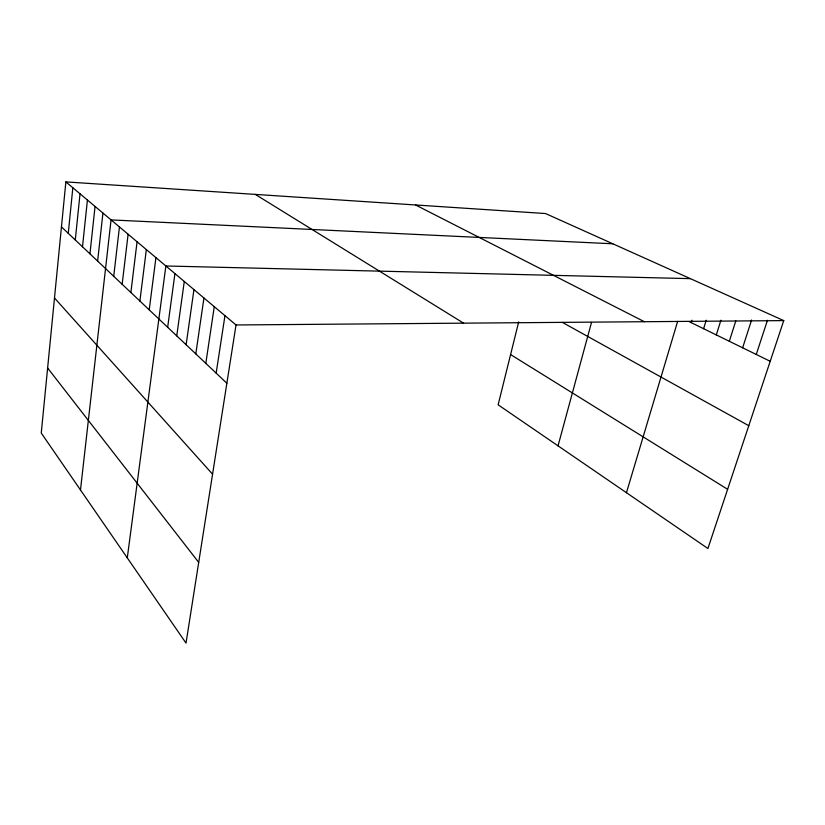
<?xml version="1.0" encoding="UTF-8"?>
<svg xmlns="http://www.w3.org/2000/svg" width="825" height="825" viewBox="0 0 825 825"><rect width="100%" height="100%" fill="white"/><g stroke="black" fill="none" stroke-linecap="round" stroke-linejoin="round"><path stroke-width="1.24" d="M65.866 181.902L41.25 433.043L186.017 643.098L236.022 324.968L65.866 181.902L545.531 213.541L783.75 320.605L707.922 548.512L498.135 404.807L518.678 321.925M68.269 233.331L72.837 187.77M75.281 239.962L80.025 193.803M82.5 246.788L87.419 200.032M89.946 253.832L95.061 206.446M97.628 261.092L102.929 213.067M80.479 489.968L111.055 219.904L612.831 243.787M113.716 276.303L119.45 226.958M122.162 284.285L128.112 234.238M130.876 292.524L137.074 241.777M139.889 301.043L146.345 249.573M149.212 309.86L155.935 257.627M127.287 557.886L165.866 265.98L690.401 278.644M167.661 327.298L174.931 273.601M176.746 335.878L184.284 281.469M186.12 344.747L193.958 289.596M195.803 353.904L203.94 298M205.807 363.361L214.273 306.683M216.16 373.137L224.957 315.666M558.04 445.84L591.515 322.4M626.453 492.7L677.634 321.389M691.185 322.627L691.917 320.224M703.612 328.701L706.221 320.224M716.317 334.919L720.906 320.244M729.321 341.282L735.787 320.935M742.634 347.789L751.596 319.997M756.257 354.461L767.456 320.286M236.022 324.968L783.75 320.605M688.978 321.544L770.21 361.288M415.573 204.971L644.377 321.719M562.248 322.317L748.78 425.7M255.317 194.401L463.588 323.153M510.582 354.564L727.619 489.297M61.452 226.896L226.865 383.254M54.491 297.98L212.572 474.189M47.623 368.002L198.701 562.382"/></g></svg>
